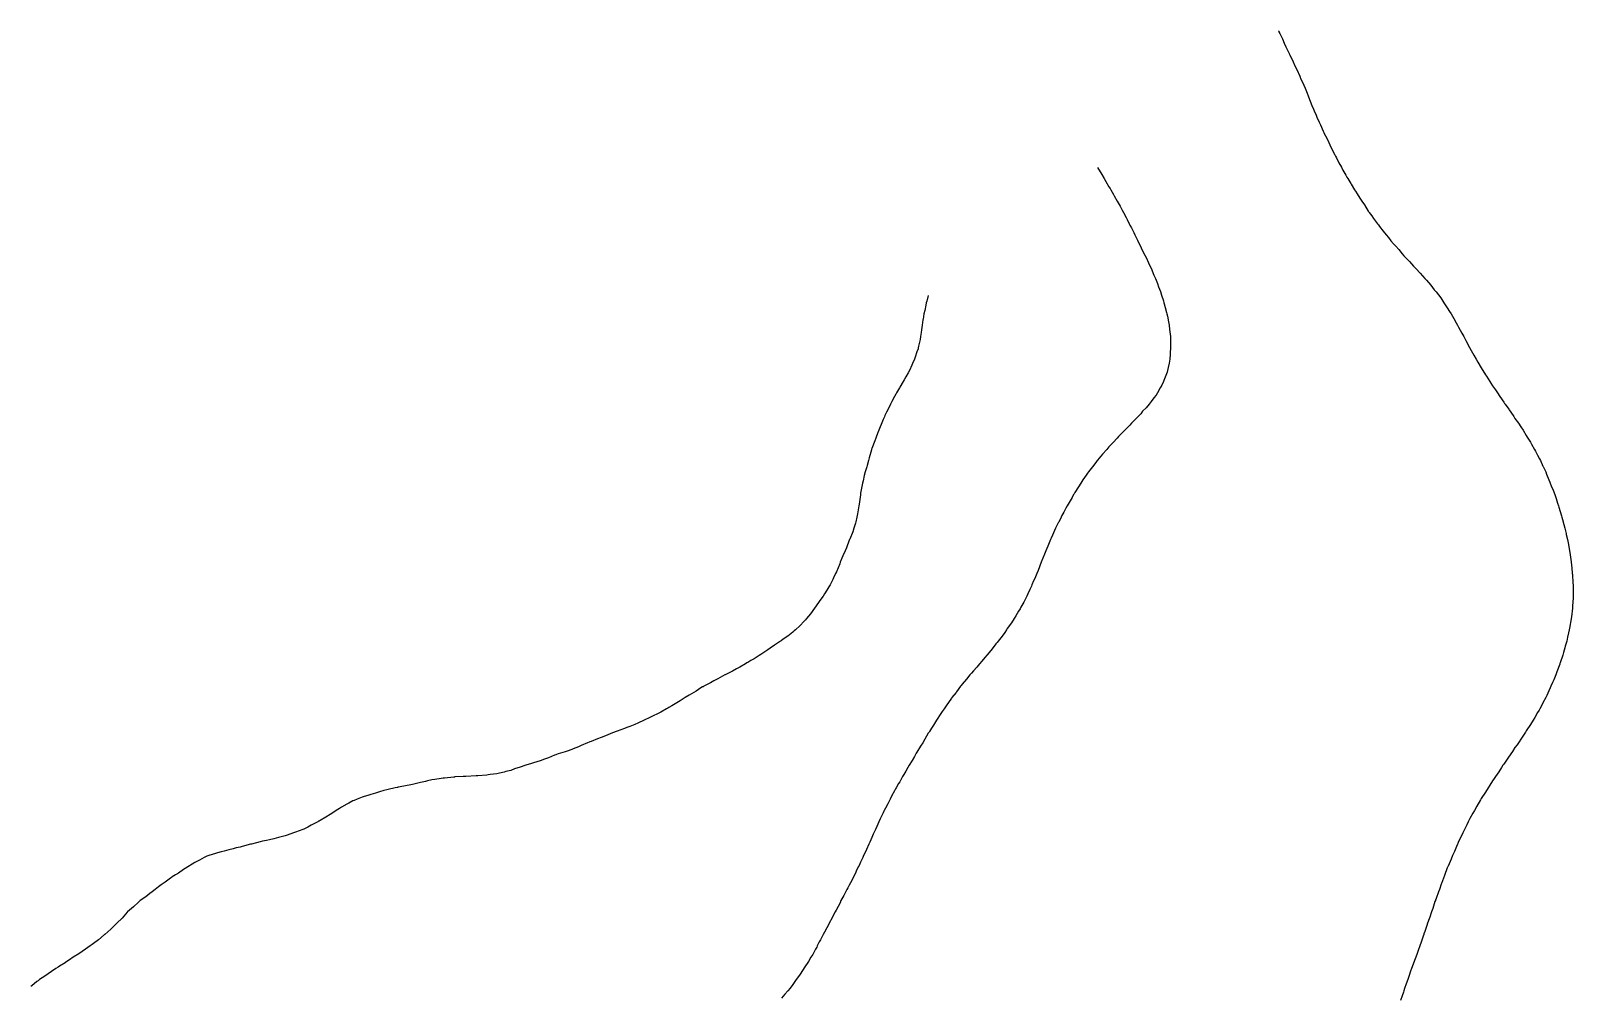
# Model space of a CAD drawing. Extents: x -717078 to -715000, y -984629 to -984000.
# Drawn here: x -716988 to -716851.3, y -984310 to -984224.4 of the extents above; entities that cross this region are included whole.
import ezdxf

# ---------------------------------------------------------------- set-up
doc = ezdxf.new("R2010")
doc.units = 0
doc.layers.add('buffer_B2_0_1_clip', color=7, linetype='Continuous')

msp = doc.modelspace()

# ---------------------------------------------------------------- linework, layer by layer
at = {"layer": 'buffer_B2_0_1_clip'}
for points in [[(-716877.46, -984224.41), (-716877.44, -984224.44), (-716877.42, -984224.5), (-716877.35, -984224.65), (-716877.12, -984225.12), (-716876.95, -984225.5), (-716876.81, -984225.81), (-716876.5, -984226.47), (-716876.49, -984226.49), (-716876.49, -984226.5), (-716876.47, -984226.53), (-716876.16, -984227.16), (-716876, -984227.5), (-716875.84, -984227.84), (-716875.58, -984228.42), (-716875.55, -984228.5), (-716875.53, -984228.53), (-716875.5, -984228.61), (-716875.22, -984229.22), (-716875.11, -984229.5), (-716874.93, -984229.93), (-716874.84, -984230.16), (-716874.71, -984230.5), (-716874.65, -984230.65), (-716874.5, -984231.01), (-716874.35, -984231.35), (-716874.29, -984231.5), (-716874.13, -984231.87), (-716874.05, -984232.05), (-716873.85, -984232.5), (-716873.74, -984232.74), (-716873.5, -984233.29), (-716873.43, -984233.43), (-716873.4, -984233.5), (-716873.3, -984233.7), (-716873.1, -984234.1), (-716872.92, -984234.5), (-716872.78, -984234.78), (-716872.5, -984235.35), (-716872.45, -984235.45), (-716872.42, -984235.5), (-716872.33, -984235.67), (-716872.1, -984236.1), (-716871.89, -984236.5), (-716871.75, -984236.75), (-716871.5, -984237.21), (-716871.39, -984237.39), (-716871.33, -984237.5), (-716871.05, -984237.95), (-716871.01, -984238.01), (-716870.72, -984238.5), (-716870.63, -984238.63), (-716870.5, -984238.85), (-716870.24, -984239.24), (-716870.08, -984239.5), (-716869.84, -984239.84), (-716869.5, -984240.38), (-716869.45, -984240.45), (-716869.42, -984240.5), (-716869.19, -984240.81), (-716869.03, -984241.03), (-716868.7, -984241.5), (-716868.61, -984241.61), (-716868.5, -984241.76), (-716868.17, -984242.17), (-716867.91, -984242.5), (-716867.72, -984242.72), (-716867.5, -984243.01), (-716867.27, -984243.27), (-716867.07, -984243.5), (-716866.8, -984243.8), (-716866.5, -984244.17), (-716866.34, -984244.34), (-716866.19, -984244.5), (-716865.85, -984244.85), (-716865.5, -984245.26), (-716865.38, -984245.38), (-716865.26, -984245.5), (-716864.89, -984245.89), (-716864.5, -984246.35), (-716864.42, -984246.42), (-716864.35, -984246.5), (-716863.96, -984246.96), (-716863.65, -984247.35), (-716863.53, -984247.5), (-716863.52, -984247.52), (-716863.5, -984247.54), (-716863.08, -984248.08), (-716862.8, -984248.5), (-716862.68, -984248.68), (-716862.5, -984248.97), (-716862.29, -984249.29), (-716862.16, -984249.5), (-716861.91, -984249.91), (-716861.7, -984250.3), (-716861.59, -984250.5), (-716861.56, -984250.56), (-716861.5, -984250.66), (-716861.2, -984251.2), (-716861.04, -984251.5), (-716860.85, -984251.85), (-716860.53, -984252.47), (-716860.51, -984252.5), (-716860.51, -984252.51), (-716860.5, -984252.53), (-716860.14, -984253.14), (-716859.95, -984253.5), (-716859.78, -984253.78), (-716859.5, -984254.27), (-716859.41, -984254.41), (-716859.36, -984254.5), (-716859.1, -984254.9), (-716859.02, -984255.02), (-716858.72, -984255.5), (-716858.64, -984255.64), (-716858.5, -984255.86), (-716858.23, -984256.23), (-716858.05, -984256.5), (-716857.83, -984256.83), (-716857.5, -984257.33), (-716857.43, -984257.43), (-716857.37, -984257.5), (-716857.05, -984257.95), (-716857.01, -984258.01), (-716856.67, -984258.5), (-716856.6, -984258.6), (-716856.5, -984258.76), (-716856.19, -984259.19), (-716855.98, -984259.5), (-716855.79, -984259.79), (-716855.5, -984260.27), (-716855.41, -984260.41), (-716855.35, -984260.5), (-716855.13, -984260.87), (-716855.03, -984261.03), (-716854.77, -984261.5), (-716854.67, -984261.67), (-716854.5, -984262.02), (-716854.33, -984262.33), (-716854.24, -984262.5), (-716854.02, -984262.98), (-716854.01, -984263.01), (-716853.78, -984263.5), (-716853.7, -984263.7), (-716853.5, -984264.19), (-716853.41, -984264.41), (-716853.37, -984264.5), (-716853.28, -984264.72), (-716853.12, -984265.12), (-716852.98, -984265.5), (-716852.86, -984265.86), (-716852.72, -984266.28), (-716852.65, -984266.5), (-716852.61, -984266.61), (-716852.5, -984267.02), (-716852.38, -984267.38), (-716852.35, -984267.5), (-716852.29, -984267.71), (-716852.17, -984268.17), (-716852.08, -984268.5), (-716851.97, -984268.97), (-716851.96, -984269.04), (-716851.85, -984269.5), (-716851.8, -984269.8), (-716851.71, -984270.29), (-716851.67, -984270.5), (-716851.65, -984270.65), (-716851.53, -984271.47), (-716851.52, -984271.5), (-716851.52, -984271.52), (-716851.5, -984271.73), (-716851.43, -984272.43), (-716851.42, -984272.5), (-716851.41, -984272.59), (-716851.36, -984273.36), (-716851.35, -984273.5), (-716851.35, -984273.65), (-716851.35, -984274.35), (-716851.35, -984274.5), (-716851.35, -984274.65), (-716851.4, -984275.4), (-716851.4, -984275.5), (-716851.41, -984275.59), (-716851.5, -984276.34), (-716851.52, -984276.48), (-716851.52, -984276.5), (-716851.52, -984276.52), (-716851.66, -984277.34), (-716851.69, -984277.5), (-716851.75, -984277.75), (-716851.84, -984278.16), (-716851.92, -984278.5), (-716852.05, -984278.95), (-716852.08, -984279.08), (-716852.2, -984279.5), (-716852.27, -984279.73), (-716852.5, -984280.41), (-716852.52, -984280.48), (-716852.53, -984280.5), (-716852.54, -984280.54), (-716852.78, -984281.22), (-716852.89, -984281.5), (-716853.07, -984281.93), (-716853.17, -984282.17), (-716853.31, -984282.5), (-716853.37, -984282.63), (-716853.5, -984282.91), (-716853.68, -984283.32), (-716853.77, -984283.5), (-716854.02, -984283.98), (-716854.07, -984284.07), (-716854.3, -984284.5), (-716854.37, -984284.63), (-716854.5, -984284.83), (-716854.74, -984285.26), (-716854.89, -984285.5), (-716855.12, -984285.88), (-716855.5, -984286.45), (-716855.52, -984286.48), (-716855.53, -984286.5), (-716855.58, -984286.58), (-716855.91, -984287.09), (-716856.2, -984287.5), (-716856.32, -984287.68), (-716856.5, -984287.93), (-716856.72, -984288.28), (-716856.87, -984288.5), (-716857.13, -984288.87), (-716857.5, -984289.4), (-716857.54, -984289.46), (-716857.57, -984289.5), (-716857.69, -984289.69), (-716857.93, -984290.07), (-716858.23, -984290.5), (-716858.34, -984290.66), (-716858.5, -984290.89), (-716858.74, -984291.26), (-716858.89, -984291.5), (-716859.12, -984291.88), (-716859.5, -984292.46), (-716859.51, -984292.49), (-716859.52, -984292.5), (-716859.55, -984292.55), (-716859.88, -984293.12), (-716860.09, -984293.5), (-716860.24, -984293.76), (-716860.5, -984294.23), (-716860.59, -984294.41), (-716860.64, -984294.5), (-716860.78, -984294.78), (-716860.92, -984295.08), (-716861.13, -984295.5), (-716861.25, -984295.75), (-716861.5, -984296.27), (-716861.57, -984296.43), (-716861.61, -984296.5), (-716861.69, -984296.69), (-716861.87, -984297.13), (-716862.04, -984297.5), (-716862.17, -984297.83), (-716862.43, -984298.43), (-716862.46, -984298.5), (-716862.47, -984298.53), (-716862.5, -984298.6), (-716862.74, -984299.26), (-716862.84, -984299.5), (-716863.01, -984299.99), (-716863.03, -984300.03), (-716863.2, -984300.5), (-716863.28, -984300.72), (-716863.5, -984301.32), (-716863.54, -984301.46), (-716863.56, -984301.5), (-716863.59, -984301.59), (-716863.79, -984302.21), (-716863.9, -984302.5), (-716864.05, -984302.95), (-716864.11, -984303.11), (-716864.24, -984303.5), (-716864.31, -984303.69), (-716864.5, -984304.22), (-716864.57, -984304.43), (-716864.59, -984304.5), (-716864.64, -984304.64), (-716864.82, -984305.18), (-716864.94, -984305.5), (-716865.08, -984305.92), (-716865.18, -984306.18), (-716865.3, -984306.5), (-716865.35, -984306.65), (-716865.5, -984307.04), (-716865.62, -984307.38), (-716865.66, -984307.5), (-716865.75, -984307.75), (-716865.88, -984308.12), (-716866.01, -984308.5), (-716866.14, -984308.86), (-716866.28, -984309.28), (-716866.36, -984309.5), (-716866.39, -984309.61), (-716866.5, -984309.93), (-716866.64, -984310.36)], [(-716893.49, -984236.52), (-716893.13, -984237.13), (-716892.91, -984237.5), (-716892.76, -984237.76), (-716892.5, -984238.22), (-716892.39, -984238.39), (-716892.33, -984238.5), (-716892.08, -984238.92), (-716892.02, -984239.02), (-716891.75, -984239.5), (-716891.66, -984239.66), (-716891.5, -984239.96), (-716891.31, -984240.31), (-716891.2, -984240.5), (-716890.96, -984240.96), (-716890.88, -984241.12), (-716890.69, -984241.5), (-716890.63, -984241.63), (-716890.5, -984241.88), (-716890.29, -984242.29), (-716890.19, -984242.5), (-716889.96, -984242.96), (-716889.89, -984243.11), (-716889.69, -984243.5), (-716889.63, -984243.63), (-716889.5, -984243.91), (-716889.3, -984244.3), (-716889.2, -984244.5), (-716888.98, -984244.98), (-716888.94, -984245.06), (-716888.73, -984245.5), (-716888.67, -984245.67), (-716888.5, -984246.06), (-716888.37, -984246.37), (-716888.31, -984246.5), (-716888.19, -984246.81), (-716888.09, -984247.09), (-716887.93, -984247.5), (-716887.83, -984247.83), (-716887.66, -984248.34), (-716887.61, -984248.5), (-716887.59, -984248.59), (-716887.5, -984248.94), (-716887.38, -984249.38), (-716887.35, -984249.5), (-716887.31, -984249.69), (-716887.21, -984250.21), (-716887.16, -984250.5), (-716887.11, -984250.89), (-716887.09, -984251.09), (-716887.04, -984251.5), (-716887.03, -984251.97), (-716887.03, -984252.03), (-716887.02, -984252.5), (-716887.05, -984252.95), (-716887.06, -984253.06), (-716887.09, -984253.5), (-716887.15, -984253.85), (-716887.24, -984254.24), (-716887.29, -984254.5), (-716887.34, -984254.66), (-716887.5, -984255.09), (-716887.61, -984255.39), (-716887.65, -984255.5), (-716887.81, -984255.81), (-716887.94, -984256.06), (-716888.19, -984256.5), (-716888.31, -984256.69), (-716888.5, -984256.92), (-716888.74, -984257.26), (-716888.92, -984257.5), (-716889.19, -984257.81), (-716889.5, -984258.13), (-716889.66, -984258.34), (-716889.81, -984258.5), (-716890.15, -984258.85), (-716890.5, -984259.19), (-716890.64, -984259.36), (-716890.77, -984259.5), (-716891.13, -984259.87), (-716891.5, -984260.22), (-716891.63, -984260.37), (-716891.75, -984260.5), (-716892.11, -984260.89), (-716892.5, -984261.28), (-716892.6, -984261.4), (-716892.68, -984261.5), (-716893.06, -984261.94), (-716893.5, -984262.45), (-716893.52, -984262.48), (-716893.54, -984262.5), (-716893.66, -984262.66), (-716893.95, -984263.05), (-716894.3, -984263.5), (-716894.38, -984263.62), (-716894.5, -984263.78), (-716894.79, -984264.21), (-716894.98, -984264.5), (-716895.18, -984264.82), (-716895.5, -984265.31), (-716895.57, -984265.43), (-716895.62, -984265.5), (-716895.76, -984265.76), (-716895.93, -984266.07), (-716896.18, -984266.5), (-716896.3, -984266.7), (-716896.5, -984267.06), (-716896.65, -984267.35), (-716896.73, -984267.5), (-716896.94, -984267.94), (-716896.98, -984268.02), (-716897.22, -984268.5), (-716897.3, -984268.7), (-716897.5, -984269.11), (-716897.62, -984269.38), (-716897.67, -984269.5), (-716897.8, -984269.8), (-716897.91, -984270.09), (-716898.09, -984270.5), (-716898.2, -984270.8), (-716898.49, -984271.49), (-716898.49, -984271.5), (-716898.5, -984271.5), (-716898.5, -984271.51), (-716898.77, -984272.23), (-716898.88, -984272.5), (-716899.06, -984272.94), (-716899.16, -984273.16), (-716899.31, -984273.5), (-716899.36, -984273.64), (-716899.5, -984273.91), (-716899.68, -984274.32), (-716899.77, -984274.5), (-716900.01, -984274.99), (-716900.04, -984275.04), (-716900.3, -984275.5), (-716900.37, -984275.63), (-716900.5, -984275.83), (-716900.74, -984276.26), (-716900.88, -984276.5), (-716901.12, -984276.88), (-716901.5, -984277.39), (-716901.54, -984277.46), (-716901.57, -984277.5), (-716901.73, -984277.73), (-716901.95, -984278.05), (-716902.3, -984278.5), (-716902.39, -984278.61), (-716902.5, -984278.73), (-716902.83, -984279.17), (-716903.1, -984279.5), (-716903.28, -984279.72), (-716903.5, -984279.94), (-716903.74, -984280.26), (-716903.95, -984280.5), (-716904.2, -984280.8), (-716904.5, -984281.12), (-716904.67, -984281.33), (-716904.81, -984281.5), (-716905.12, -984281.88), (-716905.5, -984282.32), (-716905.58, -984282.42), (-716905.64, -984282.5), (-716906, -984283), (-716906.04, -984283.04), (-716906.4, -984283.5), (-716906.44, -984283.56), (-716906.5, -984283.63), (-716906.85, -984284.15), (-716907.1, -984284.5), (-716907.26, -984284.74), (-716907.5, -984285.09), (-716907.66, -984285.34), (-716907.76, -984285.5), (-716908.04, -984285.96), (-716908.21, -984286.21), (-716908.4, -984286.5), (-716908.43, -984286.57), (-716908.5, -984286.67), (-716908.8, -984287.2), (-716908.99, -984287.5), (-716909.18, -984287.82), (-716909.5, -984288.33), (-716909.56, -984288.44), (-716909.6, -984288.5), (-716909.73, -984288.73), (-716909.92, -984289.08), (-716910.19, -984289.5), (-716910.3, -984289.7), (-716910.5, -984290.03), (-716910.67, -984290.33), (-716910.78, -984290.5), (-716911.03, -984290.97), (-716911.13, -984291.13), (-716911.35, -984291.5), (-716911.4, -984291.6), (-716911.5, -984291.78), (-716911.75, -984292.25), (-716911.89, -984292.5), (-716912.09, -984292.91), (-716912.3, -984293.3), (-716912.41, -984293.5), (-716912.43, -984293.57), (-716912.5, -984293.71), (-716912.75, -984294.25), (-716912.88, -984294.5), (-716913.06, -984294.94), (-716913.19, -984295.19), (-716913.33, -984295.5), (-716913.38, -984295.62), (-716913.5, -984295.9), (-716913.68, -984296.32), (-716913.78, -984296.5), (-716913.98, -984296.98), (-716913.99, -984297.01), (-716914.23, -984297.5), (-716914.31, -984297.69), (-716914.5, -984298.1), (-716914.63, -984298.37), (-716914.7, -984298.5), (-716914.88, -984298.88), (-716914.95, -984299.05), (-716915.19, -984299.5), (-716915.29, -984299.71), (-716915.5, -984300.12), (-716915.63, -984300.37), (-716915.71, -984300.5), (-716915.92, -984300.92), (-716915.97, -984301.03), (-716916.24, -984301.5), (-716916.32, -984301.68), (-716916.5, -984302.02), (-716916.66, -984302.34), (-716916.76, -984302.5), (-716917.01, -984302.99), (-716917.02, -984303.02), (-716917.29, -984303.5), (-716917.35, -984303.65), (-716917.5, -984303.92), (-716917.7, -984304.3), (-716917.82, -984304.5), (-716918.04, -984304.96), (-716918.16, -984305.16), (-716918.35, -984305.5), (-716918.39, -984305.61), (-716918.5, -984305.8), (-716918.74, -984306.26), (-716918.9, -984306.5), (-716919.12, -984306.88), (-716919.5, -984307.45), (-716919.52, -984307.48), (-716919.53, -984307.5), (-716919.59, -984307.59), (-716919.9, -984308.1), (-716920.21, -984308.5), (-716920.32, -984308.68), (-716920.5, -984308.92), (-716920.75, -984309.25), (-716920.96, -984309.5), (-716921.2, -984309.8), (-716921.5, -984310.14)], [(-716908.51, -984247.86), (-716908.64, -984248.36), (-716908.68, -984248.5), (-716908.73, -984248.73), (-716908.82, -984249.18), (-716908.89, -984249.5), (-716908.95, -984249.95), (-716908.97, -984250.03), (-716909.04, -984250.5), (-716909.09, -984250.91), (-716909.13, -984251.13), (-716909.18, -984251.5), (-716909.23, -984251.77), (-716909.36, -984252.36), (-716909.39, -984252.5), (-716909.41, -984252.59), (-716909.5, -984252.85), (-716909.66, -984253.34), (-716909.71, -984253.5), (-716909.89, -984253.89), (-716909.96, -984254.04), (-716910.17, -984254.5), (-716910.29, -984254.71), (-716910.5, -984255.08), (-716910.65, -984255.35), (-716910.72, -984255.5), (-716911.01, -984255.99), (-716911.05, -984256.05), (-716911.31, -984256.5), (-716911.38, -984256.62), (-716911.5, -984256.81), (-716911.74, -984257.26), (-716911.86, -984257.5), (-716912.07, -984257.93), (-716912.19, -984258.19), (-716912.34, -984258.5), (-716912.39, -984258.61), (-716912.5, -984258.84), (-716912.69, -984259.31), (-716912.77, -984259.5), (-716912.95, -984259.95), (-716912.98, -984260.02), (-716913.16, -984260.5), (-716913.25, -984260.75), (-716913.5, -984261.42), (-716913.52, -984261.48), (-716913.53, -984261.5), (-716913.54, -984261.54), (-716913.74, -984262.26), (-716913.8, -984262.5), (-716913.92, -984262.92), (-716913.95, -984263.05), (-716914.08, -984263.5), (-716914.17, -984263.83), (-716914.28, -984264.28), (-716914.34, -984264.5), (-716914.36, -984264.64), (-716914.5, -984265.38), (-716914.52, -984265.48), (-716914.52, -984265.5), (-716914.52, -984265.52), (-716914.63, -984266.37), (-716914.65, -984266.5), (-716914.69, -984266.69), (-716914.77, -984267.23), (-716914.82, -984267.5), (-716914.93, -984267.93), (-716914.96, -984268.04), (-716915.09, -984268.5), (-716915.2, -984268.8), (-716915.46, -984269.46), (-716915.48, -984269.5), (-716915.48, -984269.52), (-716915.5, -984269.55), (-716915.76, -984270.24), (-716915.87, -984270.5), (-716916.06, -984270.94), (-716916.15, -984271.15), (-716916.3, -984271.5), (-716916.35, -984271.65), (-716916.5, -984271.99), (-716916.64, -984272.36), (-716916.71, -984272.5), (-716916.89, -984272.89), (-716916.96, -984273.04), (-716917.2, -984273.5), (-716917.31, -984273.69), (-716917.5, -984273.97), (-716917.7, -984274.3), (-716917.83, -984274.5), (-716918.1, -984274.9), (-716918.5, -984275.47), (-716918.51, -984275.49), (-716918.52, -984275.5), (-716918.59, -984275.59), (-716918.93, -984276.07), (-716919.29, -984276.5), (-716919.39, -984276.61), (-716919.5, -984276.74), (-716919.87, -984277.13), (-716920.28, -984277.5), (-716920.4, -984277.6), (-716920.5, -984277.69), (-716920.95, -984278.05), (-716921.26, -984278.26), (-716921.5, -984278.43), (-716921.54, -984278.46), (-716921.6, -984278.5), (-716922.13, -984278.87), (-716922.5, -984279.12), (-716922.73, -984279.27), (-716923.08, -984279.5), (-716923.33, -984279.67), (-716923.5, -984279.78), (-716923.94, -984280.06), (-716924.22, -984280.22), (-716924.5, -984280.38), (-716924.57, -984280.43), (-716924.71, -984280.5), (-716925.2, -984280.8), (-716925.5, -984280.96), (-716925.85, -984281.15), (-716926.45, -984281.45), (-716926.5, -984281.48), (-716926.51, -984281.49), (-716926.54, -984281.5), (-716927.15, -984281.85), (-716927.5, -984282.03), (-716927.8, -984282.2), (-716928.4, -984282.5), (-716928.46, -984282.54), (-716928.5, -984282.56), (-716928.65, -984282.65), (-716929.08, -984282.92), (-716929.5, -984283.17), (-716929.7, -984283.3), (-716930.05, -984283.5), (-716930.32, -984283.68), (-716930.5, -984283.8), (-716930.93, -984284.07), (-716931.23, -984284.23), (-716931.5, -984284.38), (-716931.57, -984284.43), (-716931.71, -984284.5), (-716932.21, -984284.79), (-716932.5, -984284.94), (-716932.87, -984285.13), (-716933.35, -984285.35), (-716933.5, -984285.42), (-716933.55, -984285.45), (-716933.68, -984285.5), (-716934.23, -984285.77), (-716934.5, -984285.88), (-716934.94, -984286.06), (-716935.13, -984286.13), (-716935.5, -984286.27), (-716935.67, -984286.33), (-716936.17, -984286.5), (-716936.41, -984286.59), (-716936.5, -984286.62), (-716936.7, -984286.7), (-716937.12, -984286.88), (-716937.5, -984287.03), (-716937.83, -984287.17), (-716938.38, -984287.38), (-716938.5, -984287.43), (-716938.55, -984287.45), (-716938.69, -984287.5), (-716939.25, -984287.75), (-716939.5, -984287.86), (-716939.96, -984288.04), (-716940.09, -984288.09), (-716940.5, -984288.24), (-716940.69, -984288.31), (-716941.29, -984288.5), (-716941.44, -984288.56), (-716941.5, -984288.57), (-716941.62, -984288.62), (-716942.17, -984288.83), (-716942.5, -984288.96), (-716942.9, -984289.1), (-716943.19, -984289.19), (-716943.5, -984289.29), (-716943.66, -984289.34), (-716944.17, -984289.5), (-716944.42, -984289.58), (-716944.5, -984289.61), (-716944.66, -984289.66), (-716945.17, -984289.83), (-716945.5, -984289.95), (-716945.94, -984290.06), (-716946.1, -984290.1), (-716946.5, -984290.2), (-716946.75, -984290.25), (-716947.33, -984290.33), (-716947.5, -984290.35), (-716947.63, -984290.37), (-716948.43, -984290.43), (-716948.5, -984290.44), (-716948.56, -984290.44), (-716949.49, -984290.49), (-716949.5, -984290.49), (-716949.51, -984290.49), (-716949.71, -984290.5), (-716950.46, -984290.54), (-716950.5, -984290.55), (-716950.55, -984290.55), (-716951.37, -984290.63), (-716951.5, -984290.64), (-716951.66, -984290.66), (-716952.24, -984290.76), (-716952.5, -984290.8), (-716952.89, -984290.89), (-716953.07, -984290.93), (-716953.5, -984291.04), (-716953.87, -984291.13), (-716954.2, -984291.2), (-716954.5, -984291.26), (-716954.7, -984291.3), (-716955.44, -984291.44), (-716955.5, -984291.45), (-716955.54, -984291.46), (-716955.75, -984291.5), (-716956.36, -984291.64), (-716956.5, -984291.67), (-716956.74, -984291.74), (-716957.15, -984291.85), (-716957.5, -984291.96), (-716957.91, -984292.09), (-716958.17, -984292.17), (-716958.5, -984292.27), (-716958.67, -984292.33), (-716959.13, -984292.5), (-716959.39, -984292.61), (-716959.5, -984292.66), (-716959.86, -984292.86), (-716960.04, -984292.96), (-716960.5, -984293.22), (-716960.68, -984293.32), (-716960.99, -984293.5), (-716961.28, -984293.72), (-716961.5, -984293.86), (-716961.89, -984294.11), (-716962.39, -984294.39), (-716962.5, -984294.45), (-716962.53, -984294.47), (-716962.59, -984294.5), (-716963.18, -984294.82), (-716963.5, -984294.98), (-716963.85, -984295.15), (-716964.34, -984295.34), (-716964.5, -984295.41), (-716964.57, -984295.43), (-716964.77, -984295.5), (-716965.31, -984295.69), (-716965.5, -984295.75), (-716965.84, -984295.84), (-716966.09, -984295.91), (-716966.5, -984296.01), (-716966.9, -984296.1), (-716967.16, -984296.16), (-716967.5, -984296.24), (-716967.71, -984296.29), (-716968.48, -984296.48), (-716968.5, -984296.49), (-716968.51, -984296.49), (-716968.56, -984296.5), (-716969.3, -984296.7), (-716969.5, -984296.75), (-716969.83, -984296.83), (-716970.1, -984296.9), (-716970.5, -984296.99), (-716970.9, -984297.1), (-716971.16, -984297.16), (-716971.5, -984297.25), (-716971.68, -984297.32), (-716972.25, -984297.5), (-716972.43, -984297.57), (-716972.5, -984297.59), (-716972.69, -984297.69), (-716973.09, -984297.91), (-716973.5, -984298.11), (-716973.74, -984298.26), (-716974.14, -984298.5), (-716974.35, -984298.65), (-716974.5, -984298.74), (-716974.95, -984299.05), (-716975.22, -984299.22), (-716975.5, -984299.39), (-716975.56, -984299.44), (-716975.65, -984299.5), (-716976.13, -984299.87), (-716976.5, -984300.11), (-716976.72, -984300.28), (-716977.03, -984300.5), (-716977.29, -984300.71), (-716977.5, -984300.86), (-716977.85, -984301.15), (-716978.35, -984301.5), (-716978.43, -984301.57), (-716978.5, -984301.62), (-716978.95, -984302.05), (-716979.48, -984302.5), (-716979.49, -984302.51), (-716979.5, -984302.53), (-716979.96, -984303.04), (-716980.43, -984303.5), (-716980.46, -984303.54), (-716980.5, -984303.57), (-716980.96, -984304.04), (-716981.49, -984304.5), (-716981.5, -984304.5), (-716981.5, -984304.51), (-716981.54, -984304.54), (-716982.03, -984304.97), (-716982.5, -984305.31), (-716982.61, -984305.39), (-716982.77, -984305.5), (-716983.19, -984305.81), (-716983.5, -984306), (-716983.79, -984306.21), (-716984.28, -984306.5), (-716984.41, -984306.59), (-716984.5, -984306.65), (-716984.97, -984306.97), (-716985, -984307), (-716985.5, -984307.31), (-716985.61, -984307.39), (-716985.81, -984307.5), (-716986.21, -984307.79), (-716986.5, -984307.98), (-716986.81, -984308.19), (-716987.28, -984308.5), (-716987.4, -984308.6), (-716987.5, -984308.67), (-716987.96, -984309.04), (-716988.04, -984309.1)]]:
    msp.add_lwpolyline(points, dxfattribs=at)

doc.saveas('drawing.dxf')
